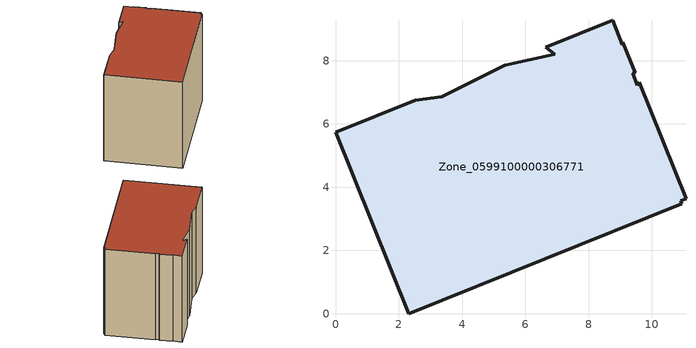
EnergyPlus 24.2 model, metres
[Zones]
Zone_0599100000306771
 floor ground (C_G): 3.36,6.86 5.36,7.86 6.93,8.2 6.64,8.42 8.77,9.28 9.06,8.51 9.08,8.59 9.47,7.62 9.4,7.61 9.54,7.22 9.6,7.32 11.08,3.64 10.91,3.57 10.94,3.48 2.32,0 0,5.74 2.52,6.76 z0
 wall outside (C_F): 2.32,0 10.94,3.48 10.91,3.57 11.08,3.64 9.6,7.32 9.54,7.22 9.4,7.61 9.47,7.62 9.08,8.59 9.06,8.51 8.77,9.28 6.64,8.42 6.93,8.2 5.36,7.86 3.36,6.86 2.52,6.76 0,5.74 2.32,0 z0:8.12
 roof outside (C_R): 3.36,6.86 2.52,6.76 0,5.74 2.32,0 10.94,3.48 10.91,3.57 11.08,3.64 9.6,7.32 9.54,7.22 9.4,7.61 9.47,7.62 9.08,8.59 9.06,8.51 8.77,9.28 6.64,8.42 6.93,8.2 5.36,7.86 z8.12
[BUILDING]
Pand.0599100000306771: North Axis=0; Terrain=City; Loads Convergence Tolerance Value=0.04; Temperature Convergence Tolerance Value=0.4; Solar Distribution=FullExterior; Maximum Number of Warmup Days=25; Minimum Number of Warmup Days=1
[Site:Location]
Rotterdam.The.Hague.AP_ZH_NLD Design_Conditions: Latitude=51.96; Longitude=4.45; Time Zone=1; Elevation=-4.5
[SITE:GROUNDTEMPERATURE:BUILDINGSURFACE]
18, 18, 18, 18, 18, 18, 18, 18, 18, 18, 18, 18
[MATERIAL] Thermal Absorptance=0.9; Solar Absorptance=0.7; Visible Absorptance=0.7
Name | Roughness | Thickness | Conductivity | Density | Specific Heat
G.TC.1975-1991 | MediumSmooth | 0.15 | 0.288461 | 540 | 1210
F.TC.1975-1991 | Rough | 0.3 | 0.230769 | 1920 | 840
R.TC.1975-1991 | MediumRough | 0.2 | 0.153846 | 1500 | 1000
[CONSTRUCTION]
C_G: G.TC.1975-1991
C_F: F.TC.1975-1991
C_R: R.TC.1975-1991
[ZONE]
Zone_0599100000306771: Type=1; Multiplier=1; Ceiling Height=Autocalculate; Volume=Autocalculate; Floor Area=autocalculate; Part of Total Floor Area=Yes
[ZONEINFILTRATION:DESIGNFLOWRATE]
Infil_Zone_0599100000306771: Zone or ZoneList or Space or SpaceList=Zone_0599100000306771; Schedule=AlwaysOn; Design Flow Rate Calculation Method=Flow/Area; Flow Rate per Floor Area=0.003; Constant Term Coefficient=1; Temperature Term Coefficient=0; Velocity Term Coefficient=0; Velocity Squared Term Coefficient=0
[HVACTEMPLATE:ZONE:IDEALLOADSAIRSYSTEM]
Zone_0599100000306771: Maximum Heating Supply Air Temperature=50; Minimum Cooling Supply Air Temperature=13; Maximum Heating Supply Air Humidity Ratio=0.0156; Minimum Cooling Supply Air Humidity Ratio=0.0077; Heating Limit=NoLimit; Cooling Limit=NoLimit; Dehumidification Control Type=ConstantSensibleHeatRatio; Cooling Sensible Heat Ratio=0.7; Dehumidification Setpoint=60; Humidification Control Type=None; Humidification Setpoint=30; Outdoor Air Method=None; Outdoor Air Flow Rate per Person=0.00944; Outdoor Air Flow Rate per Zone Floor Area=0; Outdoor Air Flow Rate per Zone=0; Demand Controlled Ventilation Type=None; Outdoor Air Economizer Type=NoEconomizer; Heat Recovery Type=None; Sensible Heat Recovery Effectiveness=0.7; Latent Heat Recovery Effectiveness=0.65
[ZONECONTROL:THERMOSTAT]
ThermostatControl_Zone_0599100000306771: Zone or ZoneList=Zone_0599100000306771; Control Type Schedule=DualSetpointControlType; Control 1=Thermostat_Zone_0599100000306771; Temperature Difference Between Cutout And Setpoint=0
[THERMOSTATSETPOINT:DUALSETPOINT]
Thermostat_Zone_0599100000306771: Heating Setpoint Temperature Schedule=HeatingSetpoint_Zone_0599100000306771; Cooling Setpoint Temperature Schedule=CoolingSetpoint_Zone_0599100000306771
[SCHEDULE:COMPACT]
HeatingSetpoint_Zone_0599100000306771: Through: 12/31, For: AllDays, Until: 24:00, 21
CoolingSetpoint_Zone_0599100000306771: Through: 12/31, For: AllDays, Until: 24:00, 24
DualSetpointControlType: Through: 12/31, For: AllDays, Until: 24:00, 4
AlwaysOn: Through: 12/31, For: AllDays, Until: 24:00, 1
